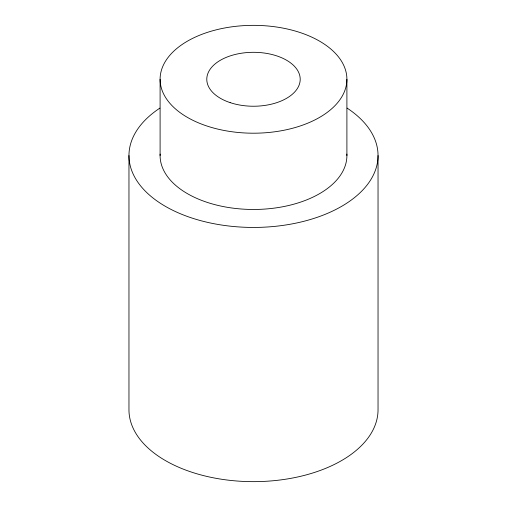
<?xml version="1.0" encoding="UTF-8"?>
<svg xmlns="http://www.w3.org/2000/svg" width="507" height="507" viewBox="0 0 507 507"><rect width="100%" height="100%" fill="white"/><g stroke="black" fill="none" stroke-linecap="round" stroke-linejoin="round"><path stroke-width="0.76" d="M378.038 155.541L378.038 409.751A124.538 71.899 0 0 1 253.5 481.65A124.538 71.899 0 0 1 128.962 409.751L128.962 155.541M346.902 79.276A93.402 53.926 0 0 1 206.799 125.977A93.402 53.926 0 0 1 206.799 32.575A93.402 53.926 0 0 1 346.902 79.276L346.902 155.541M160.098 79.276L160.098 155.541M347.111 108.118A124.538 71.899 0 0 1 339.627 207.471A124.538 71.899 0 0 1 167.373 207.471A124.538 71.899 0 0 1 159.889 108.118M346.87 154.065A93.402 53.926 0 0 1 253.5 209.467A93.402 53.926 0 0 1 160.13 154.065M230.146 102.623A46.701 26.96 0 0 0 300.201 79.276A46.701 26.96 0 0 0 230.146 55.922A46.701 26.96 0 0 0 230.146 102.623"/></g></svg>
